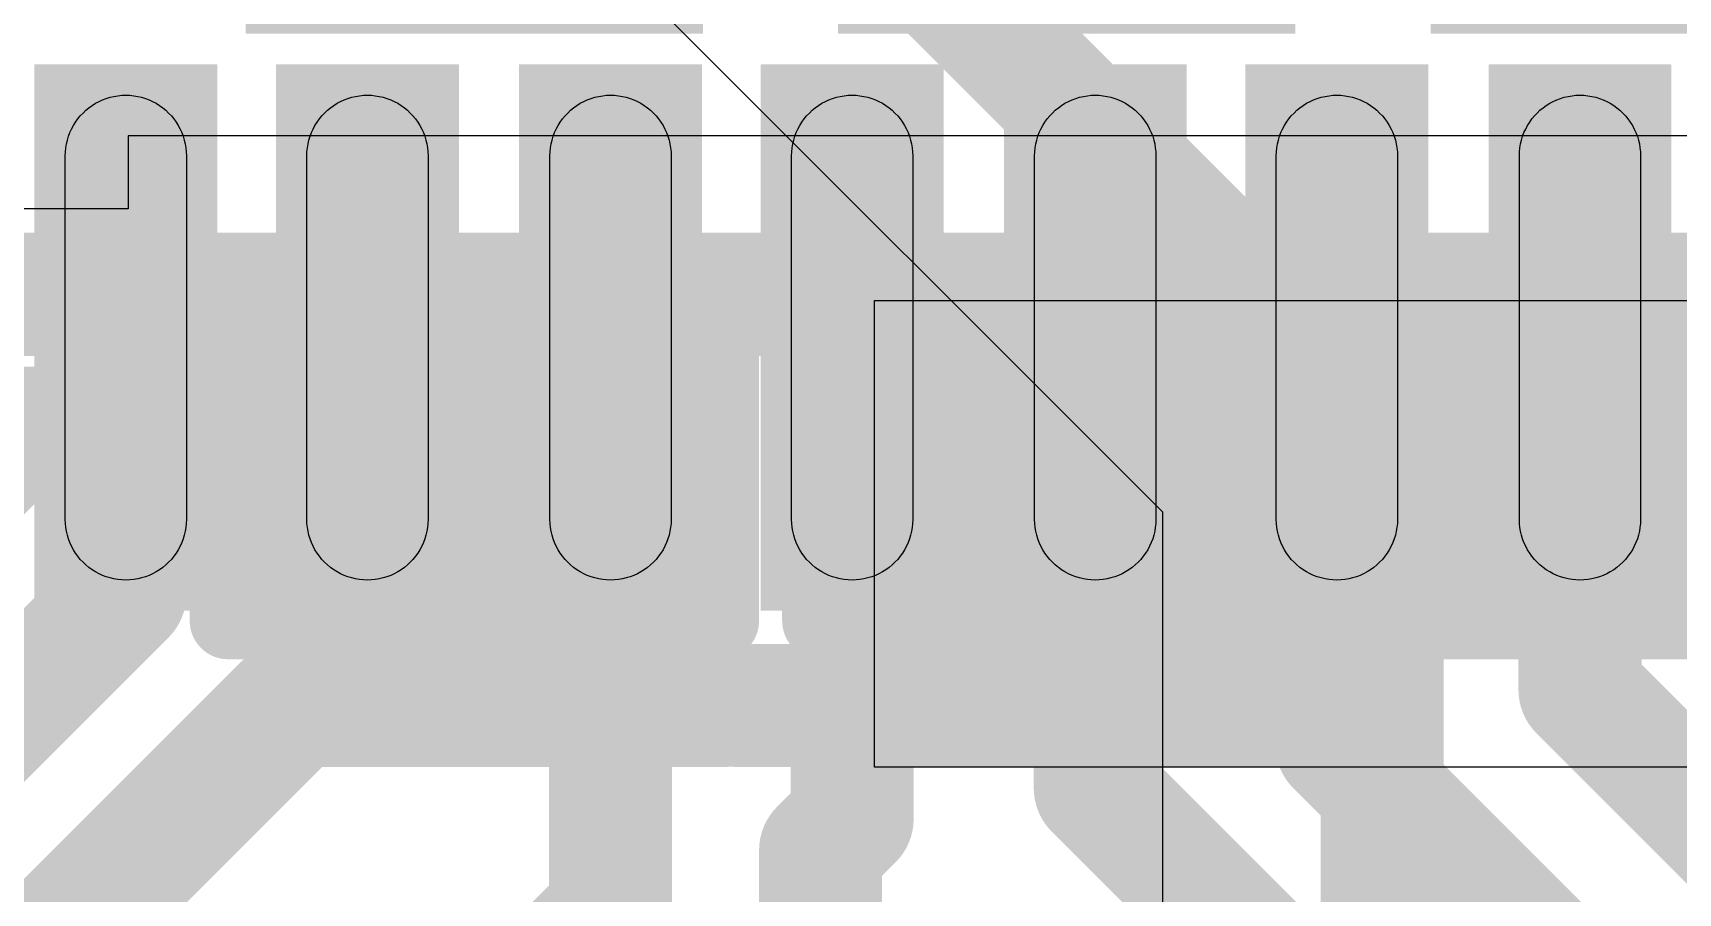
# Model space of a CAD drawing. Header units: inches. Extents: x 0 to 208, y 0 to 213.
# Drawn here: x 4.331 to 4.4379, y 3.2207 to 3.2766 of the extents above; entities that cross this region are included whole.
import ezdxf

# ---------------------------------------------------------------- set-up
doc = ezdxf.new("R2010")
doc.units = ezdxf.units.IN
doc.header["$MEASUREMENT"] = 0
for name, color, linetype in [('Bottom Layer', 5, 'Continuous'), ('Bottom Paste', 16, 'Continuous'), ('Bottom Solder', 6, 'Continuous'), ('L2_GND1', 16, 'Continuous'), ('L6_SIG2', 130, 'Continuous'), ('Top Layer', 1, 'Continuous'), ('Top Overlay', 2, 'Continuous'), ('Top Paste', 8, 'Continuous'), ('Top Solder', 216, 'Continuous')]:
    doc.layers.add(name, color=color, linetype=linetype)

# ---------------------------------------------------------------- blocks, each defined once
blk = doc.blocks.new('C___0402_392')
at = {"layer": 'Top Layer'}
for points in [[(-0.0275, -0.0125), (-0.0275, 0.0125), (-0.0095, 0.0125), (-0.0095, -0.0125)], [(0.0095, -0.0125), (0.0095, 0.0125), (0.0275, 0.0125), (0.0275, -0.0125)]]:
    blk.add_hatch(color=1, dxfattribs=at).paths.add_polyline_path(points)
at = {"layer": 'Top Paste'}
for points in [[(-0.0275, -0.0125), (-0.0275, 0.0125), (-0.0095, 0.0125), (-0.0095, -0.0125)], [(0.0095, -0.0125), (0.0095, 0.0125), (0.0275, 0.0125), (0.0275, -0.0125)]]:
    blk.add_hatch(color=8, dxfattribs=at).paths.add_polyline_path(points)
at = {"layer": 'Top Solder'}
for points in [[(-0.02986, -0.01486), (-0.02986, 0.01486), (-0.00714, 0.01486), (-0.00714, -0.01486)], [(0.00714, -0.01486), (0.00714, 0.01486), (0.02986, 0.01486), (0.02986, -0.01486)]]:
    blk.add_hatch(color=216, dxfattribs=at).paths.add_polyline_path(points)
at = {"layer": 'Top Overlay'}
for points in [[(-0.011, 0.016, 0.005, 0.005, 0), (-0.031, 0.016, 0.005, 0.005, 0)], [(-0.031, -0.016, 0.005, 0.005, 0), (-0.031, 0.016, 0.005, 0.005, 0)], [(0.031, 0.016, 0.005, 0.005, 0), (0.011, 0.016, 0.005, 0.005, 0)], [(0.031, -0.016, 0.005, 0.005, 0), (0.031, 0.016, 0.005, 0.005, 0)], [(-0.011, -0.016, 0.005, 0.005, 0), (-0.031, -0.016, 0.005, 0.005, 0)], [(0.031, -0.016, 0.005, 0.005, 0), (0.011, -0.016, 0.005, 0.005, 0)]]:
    blk.add_lwpolyline(points, format="xyseb", dxfattribs=at)
for points in [[(-0.03225, 0.016, 0.0025, 0.0025, 1), (-0.02975, 0.016, 0.0025, 0.0025, 1)], [(-0.03225, 0.016, 0.0025, 0.0025, 1), (-0.02975, 0.016, 0.0025, 0.0025, 1)], [(-0.01225, 0.016, 0.0025, 0.0025, 1), (-0.00975, 0.016, 0.0025, 0.0025, 1)], [(0.00975, 0.016, 0.0025, 0.0025, 1), (0.01225, 0.016, 0.0025, 0.0025, 1)], [(0.02975, 0.016, 0.0025, 0.0025, 1), (0.03225, 0.016, 0.0025, 0.0025, 1)], [(0.02975, 0.016, 0.0025, 0.0025, 1), (0.03225, 0.016, 0.0025, 0.0025, 1)], [(-0.03225, -0.016, 0.0025, 0.0025, 1), (-0.02975, -0.016, 0.0025, 0.0025, 1)], [(-0.03225, -0.016, 0.0025, 0.0025, 1), (-0.02975, -0.016, 0.0025, 0.0025, 1)], [(-0.01225, -0.016, 0.0025, 0.0025, 1), (-0.00975, -0.016, 0.0025, 0.0025, 1)], [(0.00975, -0.016, 0.0025, 0.0025, 1), (0.01225, -0.016, 0.0025, 0.0025, 1)], [(0.02975, -0.016, 0.0025, 0.0025, 1), (0.03225, -0.016, 0.0025, 0.0025, 1)], [(0.02975, -0.016, 0.0025, 0.0025, 1), (0.03225, -0.016, 0.0025, 0.0025, 1)]]:
    blk.add_lwpolyline(points, format="xyseb", close=True, dxfattribs=at)
blk = doc.blocks.new('C___0402_393')
at = {"layer": 'Top Layer'}
for points in [[(-0.0275, -0.0125), (-0.0275, 0.0125), (-0.0095, 0.0125), (-0.0095, -0.0125)], [(0.0095, -0.0125), (0.0095, 0.0125), (0.0275, 0.0125), (0.0275, -0.0125)]]:
    blk.add_hatch(color=1, dxfattribs=at).paths.add_polyline_path(points)
at = {"layer": 'Top Paste'}
for points in [[(-0.0275, -0.0125), (-0.0275, 0.0125), (-0.0095, 0.0125), (-0.0095, -0.0125)], [(0.0095, -0.0125), (0.0095, 0.0125), (0.0275, 0.0125), (0.0275, -0.0125)]]:
    blk.add_hatch(color=8, dxfattribs=at).paths.add_polyline_path(points)
at = {"layer": 'Top Solder'}
for points in [[(-0.02986, -0.01486), (-0.02986, 0.01486), (-0.00714, 0.01486), (-0.00714, -0.01486)], [(0.00714, -0.01486), (0.00714, 0.01486), (0.02986, 0.01486), (0.02986, -0.01486)]]:
    blk.add_hatch(color=216, dxfattribs=at).paths.add_polyline_path(points)
at = {"layer": 'Top Overlay'}
for points in [[(-0.031, -0.016, 0.005, 0.005, 0), (-0.031, 0.016, 0.005, 0.005, 0)], [(-0.011, 0.016, 0.005, 0.005, 0), (-0.031, 0.016, 0.005, 0.005, 0)], [(0.031, 0.016, 0.005, 0.005, 0), (0.011, 0.016, 0.005, 0.005, 0)], [(0.031, -0.016, 0.005, 0.005, 0), (0.031, 0.016, 0.005, 0.005, 0)], [(-0.011, -0.016, 0.005, 0.005, 0), (-0.031, -0.016, 0.005, 0.005, 0)], [(0.031, -0.016, 0.005, 0.005, 0), (0.011, -0.016, 0.005, 0.005, 0)]]:
    blk.add_lwpolyline(points, format="xyseb", dxfattribs=at)
for points in [[(-0.03225, 0.016, 0.0025, 0.0025, 1), (-0.02975, 0.016, 0.0025, 0.0025, 1)], [(-0.03225, 0.016, 0.0025, 0.0025, 1), (-0.02975, 0.016, 0.0025, 0.0025, 1)], [(-0.01225, 0.016, 0.0025, 0.0025, 1), (-0.00975, 0.016, 0.0025, 0.0025, 1)], [(0.00975, 0.016, 0.0025, 0.0025, 1), (0.01225, 0.016, 0.0025, 0.0025, 1)], [(0.02975, 0.016, 0.0025, 0.0025, 1), (0.03225, 0.016, 0.0025, 0.0025, 1)], [(0.02975, 0.016, 0.0025, 0.0025, 1), (0.03225, 0.016, 0.0025, 0.0025, 1)], [(-0.03225, -0.016, 0.0025, 0.0025, 1), (-0.02975, -0.016, 0.0025, 0.0025, 1)], [(-0.03225, -0.016, 0.0025, 0.0025, 1), (-0.02975, -0.016, 0.0025, 0.0025, 1)], [(-0.01225, -0.016, 0.0025, 0.0025, 1), (-0.00975, -0.016, 0.0025, 0.0025, 1)], [(0.00975, -0.016, 0.0025, 0.0025, 1), (0.01225, -0.016, 0.0025, 0.0025, 1)], [(0.02975, -0.016, 0.0025, 0.0025, 1), (0.03225, -0.016, 0.0025, 0.0025, 1)], [(0.02975, -0.016, 0.0025, 0.0025, 1), (0.03225, -0.016, 0.0025, 0.0025, 1)]]:
    blk.add_lwpolyline(points, format="xyseb", close=True, dxfattribs=at)
blk = doc.blocks.new('WQFN_40_EP_5X5__B_405')
at = {"layer": 'Bottom Layer'}
for points in [[(0.08265, 0.03546), (0.08265, 0.04334), (0.11415, 0.04334), (0.11415, 0.03546)], [(0.08265, 0.01966), (0.08265, 0.02754), (0.11415, 0.02754), (0.11415, 0.01966)], [(0.08265, 0.00396), (0.08265, 0.01184), (0.11415, 0.01184), (0.11415, 0.00396)], [(0.08265, -0.01184), (0.08265, -0.00396), (0.11415, -0.00396), (0.11415, -0.01184)], [(0.08265, -0.02754), (0.08265, -0.01966), (0.11415, -0.01966), (0.11415, -0.02754)], [(0.08265, -0.04334), (0.08265, -0.03546), (0.11415, -0.03546), (0.11415, -0.04334)], [(0.08265, -0.05904), (0.08265, -0.05116), (0.11415, -0.05116), (0.11415, -0.05904)]]:
    blk.add_hatch(color=5, dxfattribs=at).paths.add_polyline_path(points)
at = {"layer": 'Bottom Solder'}
for points in [[(0.08065, 0.03346), (0.08065, 0.04534), (0.11615, 0.04534), (0.11615, 0.03346)], [(0.08065, 0.01766), (0.08065, 0.02954), (0.11615, 0.02954), (0.11615, 0.01766)], [(0.08065, 0.00196), (0.08065, 0.01384), (0.11615, 0.01384), (0.11615, 0.00196)], [(0.08065, -0.01384), (0.08065, -0.00196), (0.11615, -0.00196), (0.11615, -0.01384)], [(0.08065, -0.02954), (0.08065, -0.01766), (0.11615, -0.01766), (0.11615, -0.02954)], [(0.08065, -0.04534), (0.08065, -0.03346), (0.11615, -0.03346), (0.11615, -0.04534)], [(0.08065, -0.06104), (0.08065, -0.04916), (0.11615, -0.04916), (0.11615, -0.06104)]]:
    blk.add_hatch(color=6, dxfattribs=at).paths.add_polyline_path(points)
at = {"layer": 'Bottom Paste'}
for p, q in [((0.0844, 0.04267), (0.08462, 0.04281)), ((0.08462, 0.04281), (0.08485, 0.04293)), ((0.08485, 0.04293), (0.08508, 0.04304)), ((0.08508, 0.04304), (0.08532, 0.04313)), ((0.08532, 0.04313), (0.08557, 0.0432)), ((0.08557, 0.0432), (0.08582, 0.04326)), ((0.08582, 0.04326), (0.08607, 0.0433)), ((0.08607, 0.0433), (0.08633, 0.04333)), ((0.08633, 0.04333), (0.08659, 0.04334)), ((0.08659, 0.04334), (0.11021, 0.04334)), ((0.11021, 0.04334), (0.11047, 0.04333)), ((0.11047, 0.04333), (0.11073, 0.0433)), ((0.11073, 0.0433), (0.11098, 0.04326)), ((0.11098, 0.04326), (0.11123, 0.0432)), ((0.11123, 0.0432), (0.11148, 0.04313)), ((0.11148, 0.04313), (0.11172, 0.04304)), ((0.11172, 0.04304), (0.11195, 0.04293)), ((0.11195, 0.04293), (0.11218, 0.04281)), ((0.11218, 0.04281), (0.1124, 0.04267)), ((0.08332, 0.04159), (0.08347, 0.0418)), ((0.08347, 0.0418), (0.08363, 0.042)), ((0.08363, 0.042), (0.08381, 0.04218)), ((0.08381, 0.04218), (0.08399, 0.04236)), ((0.08399, 0.04236), (0.08419, 0.04252)), ((0.08419, 0.04252), (0.0844, 0.04267)), ((0.1124, 0.04267), (0.11261, 0.04252)), ((0.11261, 0.04252), (0.11281, 0.04236)), ((0.11281, 0.04236), (0.11299, 0.04218)), ((0.11299, 0.04218), (0.11317, 0.042)), ((0.11317, 0.042), (0.11333, 0.0418)), ((0.11333, 0.0418), (0.11348, 0.04159)), ((0.08279, 0.04042), (0.08286, 0.04067)), ((0.08286, 0.04067), (0.08295, 0.04091)), ((0.08295, 0.04091), (0.08306, 0.04114)), ((0.08306, 0.04114), (0.08318, 0.04137)), ((0.08318, 0.04137), (0.08332, 0.04159)), ((0.11348, 0.04159), (0.11362, 0.04137)), ((0.11362, 0.04137), (0.11374, 0.04114)), ((0.11374, 0.04114), (0.11385, 0.04091)), ((0.11385, 0.04091), (0.11394, 0.04067)), ((0.11394, 0.04067), (0.11401, 0.04042)), ((0.08265, 0.0394), (0.08266, 0.03966)), ((0.08266, 0.03966), (0.08269, 0.03991)), ((0.08269, 0.03991), (0.08273, 0.04017)), ((0.08273, 0.04017), (0.08279, 0.04042)), ((0.11401, 0.04042), (0.11407, 0.04017)), ((0.11407, 0.04017), (0.11411, 0.03991)), ((0.11411, 0.03991), (0.11411, 0.03991)), ((0.11411, 0.03991), (0.11414, 0.03966)), ((0.11414, 0.03966), (0.11415, 0.0394)), ((0.08266, 0.03914), (0.08265, 0.0394)), ((0.08269, 0.03889), (0.08266, 0.03914)), ((0.08273, 0.03863), (0.08269, 0.03889)), ((0.08279, 0.03838), (0.08273, 0.03863)), ((0.11407, 0.03863), (0.11401, 0.03838)), ((0.11411, 0.03889), (0.11407, 0.03863)), ((0.11414, 0.03914), (0.11411, 0.03889)), ((0.11415, 0.0394), (0.11414, 0.03914)), ((0.08286, 0.03813), (0.08279, 0.03838)), ((0.08295, 0.03789), (0.08286, 0.03813)), ((0.08306, 0.03766), (0.08295, 0.03789)), ((0.08318, 0.03743), (0.08306, 0.03766)), ((0.08332, 0.03721), (0.08318, 0.03743)), ((0.11362, 0.03743), (0.11348, 0.03721)), ((0.11374, 0.03766), (0.11362, 0.03743)), ((0.11385, 0.03789), (0.11374, 0.03766)), ((0.11394, 0.03813), (0.11385, 0.03789)), ((0.11401, 0.03838), (0.11394, 0.03813)), ((0.08347, 0.037), (0.08332, 0.03721)), ((0.08363, 0.0368), (0.08347, 0.037)), ((0.08381, 0.03662), (0.08363, 0.0368)), ((0.08399, 0.03644), (0.08381, 0.03662)), ((0.08419, 0.03628), (0.08399, 0.03644)), ((0.11281, 0.03644), (0.11261, 0.03628)), ((0.11299, 0.03662), (0.11281, 0.03644)), ((0.11317, 0.0368), (0.11299, 0.03662)), ((0.11333, 0.037), (0.11317, 0.0368)), ((0.11348, 0.03721), (0.11333, 0.037)), ((0.0844, 0.03613), (0.08419, 0.03628)), ((0.08462, 0.03599), (0.0844, 0.03613)), ((0.08485, 0.03587), (0.08462, 0.03599)), ((0.08508, 0.03576), (0.08485, 0.03587)), ((0.08532, 0.03567), (0.08508, 0.03576)), ((0.08557, 0.0356), (0.08532, 0.03567)), ((0.08582, 0.03554), (0.08557, 0.0356)), ((0.08607, 0.0355), (0.08582, 0.03554)), ((0.08633, 0.03547), (0.08607, 0.0355)), ((0.08659, 0.03546), (0.08633, 0.03547)), ((0.11021, 0.03546), (0.08659, 0.03546)), ((0.11047, 0.03547), (0.11021, 0.03546)), ((0.11073, 0.0355), (0.11047, 0.03547)), ((0.11098, 0.03554), (0.11073, 0.0355)), ((0.11123, 0.0356), (0.11098, 0.03554)), ((0.11148, 0.03567), (0.11123, 0.0356)), ((0.11172, 0.03576), (0.11148, 0.03567)), ((0.11195, 0.03587), (0.11172, 0.03576)), ((0.11218, 0.03599), (0.11195, 0.03587)), ((0.1124, 0.03613), (0.11218, 0.03599)), ((0.11261, 0.03628), (0.1124, 0.03613)), ((0.08419, 0.02672), (0.0844, 0.02687)), ((0.0844, 0.02687), (0.08462, 0.02701)), ((0.08462, 0.02701), (0.08485, 0.02713)), ((0.08485, 0.02713), (0.08508, 0.02724)), ((0.08508, 0.02724), (0.08532, 0.02733)), ((0.08532, 0.02733), (0.08557, 0.0274)), ((0.08557, 0.0274), (0.08582, 0.02746)), ((0.08582, 0.02746), (0.08607, 0.0275)), ((0.08607, 0.0275), (0.08633, 0.02753)), ((0.08633, 0.02753), (0.08659, 0.02754)), ((0.08659, 0.02754), (0.11021, 0.02754)), ((0.11021, 0.02754), (0.11047, 0.02753)), ((0.11047, 0.02753), (0.11073, 0.0275)), ((0.11073, 0.0275), (0.11098, 0.02746)), ((0.11098, 0.02746), (0.11123, 0.0274)), ((0.11123, 0.0274), (0.11148, 0.02733)), ((0.11148, 0.02733), (0.11172, 0.02724)), ((0.11172, 0.02724), (0.11195, 0.02713)), ((0.11195, 0.02713), (0.11218, 0.02701)), ((0.11218, 0.02701), (0.1124, 0.02687)), ((0.1124, 0.02687), (0.11261, 0.02672)), ((0.08318, 0.02557), (0.08332, 0.02579)), ((0.08332, 0.02579), (0.08347, 0.026)), ((0.08347, 0.026), (0.08363, 0.0262)), ((0.08363, 0.0262), (0.08381, 0.02638)), ((0.08381, 0.02638), (0.08399, 0.02656)), ((0.08399, 0.02656), (0.08419, 0.02672)), ((0.11261, 0.02672), (0.11281, 0.02656)), ((0.11281, 0.02656), (0.11299, 0.02638)), ((0.11299, 0.02638), (0.11317, 0.0262)), ((0.11317, 0.0262), (0.11333, 0.026)), ((0.11333, 0.026), (0.11348, 0.02579)), ((0.11348, 0.02579), (0.11362, 0.02557)), ((0.08273, 0.02437), (0.08279, 0.02462)), ((0.08279, 0.02462), (0.08286, 0.02487)), ((0.08286, 0.02487), (0.08295, 0.02511)), ((0.08295, 0.02511), (0.08306, 0.02534)), ((0.08306, 0.02534), (0.08318, 0.02557)), ((0.11362, 0.02557), (0.11374, 0.02534)), ((0.11374, 0.02534), (0.11385, 0.02511)), ((0.11385, 0.02511), (0.11394, 0.02487)), ((0.11394, 0.02487), (0.11401, 0.02462)), ((0.11401, 0.02462), (0.11407, 0.02437)), ((0.08265, 0.0236), (0.08266, 0.02386)), ((0.08266, 0.02334), (0.08265, 0.0236)), ((0.08266, 0.02386), (0.08269, 0.02411)), ((0.08269, 0.02411), (0.08273, 0.02437)), ((0.11407, 0.02437), (0.11411, 0.02411)), ((0.11411, 0.02411), (0.11411, 0.02411)), ((0.11411, 0.02411), (0.11414, 0.02386)), ((0.11414, 0.02386), (0.11415, 0.0236)), ((0.11415, 0.0236), (0.11414, 0.02334)), ((0.08269, 0.02309), (0.08266, 0.02334)), ((0.08273, 0.02283), (0.08269, 0.02309)), ((0.08279, 0.02258), (0.08273, 0.02283)), ((0.08286, 0.02233), (0.08279, 0.02258)), ((0.11401, 0.02258), (0.11394, 0.02233)), ((0.11407, 0.02283), (0.11401, 0.02258)), ((0.11411, 0.02309), (0.11407, 0.02283)), ((0.11414, 0.02334), (0.11411, 0.02309)), ((0.08295, 0.02209), (0.08286, 0.02233)), ((0.08306, 0.02186), (0.08295, 0.02209)), ((0.08318, 0.02163), (0.08306, 0.02186)), ((0.08332, 0.02141), (0.08318, 0.02163)), ((0.08347, 0.0212), (0.08332, 0.02141)), ((0.11348, 0.02141), (0.11333, 0.0212)), ((0.11362, 0.02163), (0.11348, 0.02141)), ((0.11374, 0.02186), (0.11362, 0.02163)), ((0.11385, 0.02209), (0.11374, 0.02186)), ((0.11394, 0.02233), (0.11385, 0.02209)), ((0.08363, 0.021), (0.08347, 0.0212)), ((0.08381, 0.02082), (0.08363, 0.021)), ((0.08399, 0.02064), (0.08381, 0.02082)), ((0.08419, 0.02048), (0.08399, 0.02064)), ((0.0844, 0.02033), (0.08419, 0.02048)), ((0.08462, 0.02019), (0.0844, 0.02033)), ((0.1124, 0.02033), (0.11218, 0.02019)), ((0.11261, 0.02048), (0.1124, 0.02033)), ((0.11281, 0.02064), (0.11261, 0.02048)), ((0.11299, 0.02082), (0.11281, 0.02064)), ((0.11317, 0.021), (0.11299, 0.02082)), ((0.11333, 0.0212), (0.11317, 0.021)), ((0.08485, 0.02007), (0.08462, 0.02019)), ((0.08508, 0.01996), (0.08485, 0.02007)), ((0.08532, 0.01987), (0.08508, 0.01996)), ((0.08557, 0.0198), (0.08532, 0.01987)), ((0.08582, 0.01974), (0.08557, 0.0198)), ((0.08607, 0.0197), (0.08582, 0.01974)), ((0.08633, 0.01967), (0.08607, 0.0197)), ((0.08659, 0.01966), (0.08633, 0.01967)), ((0.11021, 0.01966), (0.08659, 0.01966)), ((0.11047, 0.01967), (0.11021, 0.01966)), ((0.11073, 0.0197), (0.11047, 0.01967)), ((0.11098, 0.01974), (0.11073, 0.0197)), ((0.11123, 0.0198), (0.11098, 0.01974)), ((0.11148, 0.01987), (0.11123, 0.0198)), ((0.11172, 0.01996), (0.11148, 0.01987)), ((0.11195, 0.02007), (0.11172, 0.01996)), ((0.11218, 0.02019), (0.11195, 0.02007)), ((0.08557, 0.0117), (0.08582, 0.01176)), ((0.08582, 0.01176), (0.08607, 0.0118)), ((0.08607, 0.0118), (0.08633, 0.01183)), ((0.08633, 0.01183), (0.08659, 0.01184)), ((0.08659, 0.01184), (0.11021, 0.01184)), ((0.11021, 0.01184), (0.11047, 0.01183)), ((0.11047, 0.01183), (0.11073, 0.0118)), ((0.11073, 0.0118), (0.11098, 0.01176)), ((0.11098, 0.01176), (0.11123, 0.0117)), ((0.08381, 0.01068), (0.08399, 0.01086)), ((0.08399, 0.01086), (0.08419, 0.01102)), ((0.08419, 0.01102), (0.0844, 0.01117)), ((0.0844, 0.01117), (0.08462, 0.01131)), ((0.08462, 0.01131), (0.08485, 0.01143)), ((0.08485, 0.01143), (0.08508, 0.01154)), ((0.08508, 0.01154), (0.08532, 0.01163)), ((0.08532, 0.01163), (0.08557, 0.0117)), ((0.11123, 0.0117), (0.11148, 0.01163)), ((0.11148, 0.01163), (0.11172, 0.01154)), ((0.11172, 0.01154), (0.11195, 0.01143)), ((0.11195, 0.01143), (0.11218, 0.01131)), ((0.11218, 0.01131), (0.1124, 0.01117)), ((0.1124, 0.01117), (0.11261, 0.01102)), ((0.11261, 0.01102), (0.11281, 0.01086)), ((0.11281, 0.01086), (0.11299, 0.01068)), ((0.08295, 0.00941), (0.08306, 0.00964)), ((0.08306, 0.00964), (0.08318, 0.00987)), ((0.08318, 0.00987), (0.08332, 0.01009)), ((0.08332, 0.01009), (0.08347, 0.0103)), ((0.08347, 0.0103), (0.08363, 0.0105)), ((0.08363, 0.0105), (0.08381, 0.01068)), ((0.11299, 0.01068), (0.11317, 0.0105)), ((0.11317, 0.0105), (0.11333, 0.0103)), ((0.11333, 0.0103), (0.11348, 0.01009)), ((0.11348, 0.01009), (0.11362, 0.00987)), ((0.11362, 0.00987), (0.11374, 0.00964)), ((0.11374, 0.00964), (0.11385, 0.00941)), ((0.08269, 0.00841), (0.08273, 0.00867)), ((0.08273, 0.00867), (0.08279, 0.00892)), ((0.08279, 0.00892), (0.08286, 0.00917)), ((0.08286, 0.00917), (0.08295, 0.00941)), ((0.11385, 0.00941), (0.11394, 0.00917)), ((0.11394, 0.00917), (0.11401, 0.00892)), ((0.11401, 0.00892), (0.11407, 0.00867)), ((0.11407, 0.00867), (0.11411, 0.00841)), ((0.08265, 0.0079), (0.08266, 0.00816)), ((0.08266, 0.00764), (0.08265, 0.0079)), ((0.08266, 0.00816), (0.08269, 0.00841)), ((0.08269, 0.00739), (0.08266, 0.00764)), ((0.11411, 0.00841), (0.11411, 0.00841)), ((0.11411, 0.00841), (0.11414, 0.00816)), ((0.11414, 0.00764), (0.11411, 0.00739)), ((0.11414, 0.00816), (0.11415, 0.0079)), ((0.11415, 0.0079), (0.11414, 0.00764)), ((0.08273, 0.00713), (0.08269, 0.00739)), ((0.08279, 0.00688), (0.08273, 0.00713)), ((0.08286, 0.00663), (0.08279, 0.00688)), ((0.08295, 0.00639), (0.08286, 0.00663)), ((0.11394, 0.00663), (0.11385, 0.00639)), ((0.11401, 0.00688), (0.11394, 0.00663)), ((0.11407, 0.00713), (0.11401, 0.00688)), ((0.11411, 0.00739), (0.11407, 0.00713)), ((0.08306, 0.00616), (0.08295, 0.00639)), ((0.08318, 0.00593), (0.08306, 0.00616)), ((0.08332, 0.00571), (0.08318, 0.00593)), ((0.08347, 0.0055), (0.08332, 0.00571)), ((0.08363, 0.0053), (0.08347, 0.0055)), ((0.11333, 0.0055), (0.11317, 0.0053)), ((0.11348, 0.00571), (0.11333, 0.0055)), ((0.11362, 0.00593), (0.11348, 0.00571)), ((0.11374, 0.00616), (0.11362, 0.00593)), ((0.11385, 0.00639), (0.11374, 0.00616)), ((0.08381, 0.00512), (0.08363, 0.0053)), ((0.08399, 0.00494), (0.08381, 0.00512)), ((0.08419, 0.00478), (0.08399, 0.00494)), ((0.0844, 0.00463), (0.08419, 0.00478)), ((0.08462, 0.00449), (0.0844, 0.00463)), ((0.08485, 0.00437), (0.08462, 0.00449)), ((0.08508, 0.00426), (0.08485, 0.00437)), ((0.11195, 0.00437), (0.11172, 0.00426)), ((0.11218, 0.00449), (0.11195, 0.00437)), ((0.1124, 0.00463), (0.11218, 0.00449)), ((0.11261, 0.00478), (0.1124, 0.00463)), ((0.11281, 0.00494), (0.11261, 0.00478)), ((0.11299, 0.00512), (0.11281, 0.00494)), ((0.11317, 0.0053), (0.11299, 0.00512)), ((0.08532, 0.00417), (0.08508, 0.00426)), ((0.08557, 0.0041), (0.08532, 0.00417)), ((0.08582, 0.00404), (0.08557, 0.0041)), ((0.08607, 0.004), (0.08582, 0.00404)), ((0.08633, 0.00397), (0.08607, 0.004)), ((0.08659, 0.00396), (0.08633, 0.00397)), ((0.11021, 0.00396), (0.08659, 0.00396)), ((0.11047, 0.00397), (0.11021, 0.00396)), ((0.11073, 0.004), (0.11047, 0.00397)), ((0.11098, 0.00404), (0.11073, 0.004)), ((0.11123, 0.0041), (0.11098, 0.00404)), ((0.11148, 0.00417), (0.11123, 0.0041)), ((0.11172, 0.00426), (0.11148, 0.00417)), ((0.08485, -0.00437), (0.08508, -0.00426)), ((0.08508, -0.00426), (0.08532, -0.00417)), ((0.08532, -0.00417), (0.08557, -0.0041)), ((0.08557, -0.0041), (0.08582, -0.00404)), ((0.08582, -0.00404), (0.08607, -0.004)), ((0.08607, -0.004), (0.08633, -0.00397)), ((0.08633, -0.00397), (0.08659, -0.00396)), ((0.08659, -0.00396), (0.11021, -0.00396)), ((0.11021, -0.00396), (0.11047, -0.00397)), ((0.11047, -0.00397), (0.11073, -0.004)), ((0.11073, -0.004), (0.11098, -0.00404)), ((0.11098, -0.00404), (0.11123, -0.0041)), ((0.11123, -0.0041), (0.11148, -0.00417)), ((0.11148, -0.00417), (0.11172, -0.00426)), ((0.11172, -0.00426), (0.11195, -0.00437)), ((0.08347, -0.0055), (0.08363, -0.0053)), ((0.08363, -0.0053), (0.08381, -0.00512)), ((0.08381, -0.00512), (0.08399, -0.00494)), ((0.08399, -0.00494), (0.08419, -0.00478)), ((0.08419, -0.00478), (0.0844, -0.00463)), ((0.0844, -0.00463), (0.08462, -0.00449)), ((0.08462, -0.00449), (0.08485, -0.00437)), ((0.11195, -0.00437), (0.11218, -0.00449)), ((0.11218, -0.00449), (0.1124, -0.00463)), ((0.1124, -0.00463), (0.11261, -0.00478)), ((0.11261, -0.00478), (0.11281, -0.00494)), ((0.11281, -0.00494), (0.11299, -0.00512)), ((0.11299, -0.00512), (0.11317, -0.0053)), ((0.11317, -0.0053), (0.11333, -0.0055)), ((0.08286, -0.00663), (0.08295, -0.00639)), ((0.08295, -0.00639), (0.08306, -0.00616)), ((0.08306, -0.00616), (0.08318, -0.00593)), ((0.08318, -0.00593), (0.08332, -0.00571)), ((0.08332, -0.00571), (0.08347, -0.0055)), ((0.11333, -0.0055), (0.11348, -0.00571)), ((0.11348, -0.00571), (0.11362, -0.00593)), ((0.11362, -0.00593), (0.11374, -0.00616)), ((0.11374, -0.00616), (0.11385, -0.00639)), ((0.11385, -0.00639), (0.11394, -0.00663)), ((0.08266, -0.00764), (0.08269, -0.00739)), ((0.08269, -0.00739), (0.08273, -0.00713)), ((0.08273, -0.00713), (0.08279, -0.00688)), ((0.08279, -0.00688), (0.08286, -0.00663)), ((0.11394, -0.00663), (0.11401, -0.00688)), ((0.11401, -0.00688), (0.11407, -0.00713)), ((0.11407, -0.00713), (0.11411, -0.00739)), ((0.11411, -0.00739), (0.11411, -0.00739)), ((0.11411, -0.00739), (0.11414, -0.00764)), ((0.08265, -0.0079), (0.08266, -0.00764)), ((0.08266, -0.00816), (0.08265, -0.0079)), ((0.08269, -0.00841), (0.08266, -0.00816)), ((0.08273, -0.00867), (0.08269, -0.00841)), ((0.11411, -0.00841), (0.11407, -0.00867)), ((0.11414, -0.00816), (0.11411, -0.00841)), ((0.11414, -0.00764), (0.11415, -0.0079)), ((0.11415, -0.0079), (0.11414, -0.00816)), ((0.08279, -0.00892), (0.08273, -0.00867)), ((0.08286, -0.00917), (0.08279, -0.00892)), ((0.08295, -0.00941), (0.08286, -0.00917)), ((0.08306, -0.00964), (0.08295, -0.00941)), ((0.11385, -0.00941), (0.11374, -0.00964)), ((0.11394, -0.00917), (0.11385, -0.00941)), ((0.11401, -0.00892), (0.11394, -0.00917)), ((0.11407, -0.00867), (0.11401, -0.00892)), ((0.08318, -0.00987), (0.08306, -0.00964)), ((0.08332, -0.01009), (0.08318, -0.00987)), ((0.08347, -0.0103), (0.08332, -0.01009)), ((0.08363, -0.0105), (0.08347, -0.0103)), ((0.08381, -0.01068), (0.08363, -0.0105)), ((0.08399, -0.01086), (0.08381, -0.01068)), ((0.11299, -0.01068), (0.11281, -0.01086)), ((0.11317, -0.0105), (0.11299, -0.01068)), ((0.11333, -0.0103), (0.11317, -0.0105)), ((0.11348, -0.01009), (0.11333, -0.0103)), ((0.11362, -0.00987), (0.11348, -0.01009)), ((0.11374, -0.00964), (0.11362, -0.00987)), ((0.08419, -0.01102), (0.08399, -0.01086)), ((0.0844, -0.01117), (0.08419, -0.01102)), ((0.08462, -0.01131), (0.0844, -0.01117)), ((0.08485, -0.01143), (0.08462, -0.01131)), ((0.08508, -0.01154), (0.08485, -0.01143)), ((0.08532, -0.01163), (0.08508, -0.01154)), ((0.08557, -0.0117), (0.08532, -0.01163)), ((0.08582, -0.01176), (0.08557, -0.0117)), ((0.11123, -0.0117), (0.11098, -0.01176)), ((0.11148, -0.01163), (0.11123, -0.0117)), ((0.11172, -0.01154), (0.11148, -0.01163)), ((0.11195, -0.01143), (0.11172, -0.01154)), ((0.11218, -0.01131), (0.11195, -0.01143)), ((0.1124, -0.01117), (0.11218, -0.01131)), ((0.11261, -0.01102), (0.1124, -0.01117)), ((0.11281, -0.01086), (0.11261, -0.01102)), ((0.08607, -0.0118), (0.08582, -0.01176)), ((0.08633, -0.01183), (0.08607, -0.0118)), ((0.08659, -0.01184), (0.08633, -0.01183)), ((0.11021, -0.01184), (0.08659, -0.01184)), ((0.11047, -0.01183), (0.11021, -0.01184)), ((0.11073, -0.0118), (0.11047, -0.01183)), ((0.11098, -0.01176), (0.11073, -0.0118)), ((0.0844, -0.02033), (0.08462, -0.02019)), ((0.08462, -0.02019), (0.08485, -0.02007)), ((0.08485, -0.02007), (0.08508, -0.01996)), ((0.08508, -0.01996), (0.08532, -0.01987)), ((0.08532, -0.01987), (0.08557, -0.0198)), ((0.08557, -0.0198), (0.08582, -0.01974)), ((0.08582, -0.01974), (0.08607, -0.0197)), ((0.08607, -0.0197), (0.08633, -0.01967)), ((0.08633, -0.01967), (0.08659, -0.01966)), ((0.08659, -0.01966), (0.11021, -0.01966)), ((0.11021, -0.01966), (0.11047, -0.01967)), ((0.11047, -0.01967), (0.11073, -0.0197)), ((0.11073, -0.0197), (0.11098, -0.01974)), ((0.11098, -0.01974), (0.11123, -0.0198)), ((0.11123, -0.0198), (0.11148, -0.01987)), ((0.11148, -0.01987), (0.11172, -0.01996)), ((0.11172, -0.01996), (0.11195, -0.02007)), ((0.11195, -0.02007), (0.11218, -0.02019)), ((0.11218, -0.02019), (0.1124, -0.02033)), ((0.08332, -0.02141), (0.08347, -0.0212)), ((0.08347, -0.0212), (0.08363, -0.021)), ((0.08363, -0.021), (0.08381, -0.02082)), ((0.08381, -0.02082), (0.08399, -0.02064)), ((0.08399, -0.02064), (0.08419, -0.02048)), ((0.08419, -0.02048), (0.0844, -0.02033)), ((0.1124, -0.02033), (0.11261, -0.02048)), ((0.11261, -0.02048), (0.11281, -0.02064)), ((0.11281, -0.02064), (0.11299, -0.02082)), ((0.11299, -0.02082), (0.11317, -0.021)), ((0.11317, -0.021), (0.11333, -0.0212)), ((0.11333, -0.0212), (0.11348, -0.02141)), ((0.08279, -0.02258), (0.08286, -0.02233)), ((0.08286, -0.02233), (0.08295, -0.02209)), ((0.08295, -0.02209), (0.08306, -0.02186)), ((0.08306, -0.02186), (0.08318, -0.02163)), ((0.08318, -0.02163), (0.08332, -0.02141)), ((0.11348, -0.02141), (0.11362, -0.02163)), ((0.11362, -0.02163), (0.11374, -0.02186)), ((0.11374, -0.02186), (0.11385, -0.02209)), ((0.11385, -0.02209), (0.11394, -0.02233)), ((0.11394, -0.02233), (0.11401, -0.02258)), ((0.08265, -0.0236), (0.08266, -0.02334)), ((0.08266, -0.02334), (0.08269, -0.02309)), ((0.08269, -0.02309), (0.08273, -0.02283)), ((0.08273, -0.02283), (0.08279, -0.02258)), ((0.11401, -0.02258), (0.11407, -0.02283)), ((0.11407, -0.02283), (0.11411, -0.02309)), ((0.11411, -0.02309), (0.11411, -0.02309)), ((0.11411, -0.02309), (0.11414, -0.02334)), ((0.11414, -0.02334), (0.11415, -0.0236)), ((0.08266, -0.02386), (0.08265, -0.0236)), ((0.08269, -0.02411), (0.08266, -0.02386)), ((0.08273, -0.02437), (0.08269, -0.02411)), ((0.08279, -0.02462), (0.08273, -0.02437)), ((0.11407, -0.02437), (0.11401, -0.02462)), ((0.11411, -0.02411), (0.11407, -0.02437)), ((0.11414, -0.02386), (0.11411, -0.02411)), ((0.11415, -0.0236), (0.11414, -0.02386)), ((0.08286, -0.02487), (0.08279, -0.02462)), ((0.08295, -0.02511), (0.08286, -0.02487)), ((0.08306, -0.02534), (0.08295, -0.02511)), ((0.08318, -0.02557), (0.08306, -0.02534)), ((0.08332, -0.02579), (0.08318, -0.02557)), ((0.11362, -0.02557), (0.11348, -0.02579)), ((0.11374, -0.02534), (0.11362, -0.02557)), ((0.11385, -0.02511), (0.11374, -0.02534)), ((0.11394, -0.02487), (0.11385, -0.02511)), ((0.11401, -0.02462), (0.11394, -0.02487)), ((0.08347, -0.026), (0.08332, -0.02579)), ((0.08363, -0.0262), (0.08347, -0.026)), ((0.08381, -0.02638), (0.08363, -0.0262)), ((0.08399, -0.02656), (0.08381, -0.02638)), ((0.08419, -0.02672), (0.08399, -0.02656)), ((0.0844, -0.02687), (0.08419, -0.02672)), ((0.11261, -0.02672), (0.1124, -0.02687)), ((0.11281, -0.02656), (0.11261, -0.02672)), ((0.11299, -0.02638), (0.11281, -0.02656)), ((0.11317, -0.0262), (0.11299, -0.02638)), ((0.11333, -0.026), (0.11317, -0.0262)), ((0.11348, -0.02579), (0.11333, -0.026)), ((0.08462, -0.02701), (0.0844, -0.02687)), ((0.08485, -0.02713), (0.08462, -0.02701)), ((0.08508, -0.02724), (0.08485, -0.02713)), ((0.08532, -0.02733), (0.08508, -0.02724)), ((0.08557, -0.0274), (0.08532, -0.02733)), ((0.08582, -0.02746), (0.08557, -0.0274)), ((0.08607, -0.0275), (0.08582, -0.02746)), ((0.08633, -0.02753), (0.08607, -0.0275)), ((0.08659, -0.02754), (0.08633, -0.02753)), ((0.11021, -0.02754), (0.08659, -0.02754)), ((0.11047, -0.02753), (0.11021, -0.02754)), ((0.11073, -0.0275), (0.11047, -0.02753)), ((0.11098, -0.02746), (0.11073, -0.0275)), ((0.11123, -0.0274), (0.11098, -0.02746)), ((0.11148, -0.02733), (0.11123, -0.0274)), ((0.11172, -0.02724), (0.11148, -0.02733)), ((0.11195, -0.02713), (0.11172, -0.02724)), ((0.11218, -0.02701), (0.11195, -0.02713)), ((0.1124, -0.02687), (0.11218, -0.02701)), ((0.08399, -0.03644), (0.08419, -0.03628)), ((0.08419, -0.03628), (0.0844, -0.03613)), ((0.0844, -0.03613), (0.08462, -0.03599)), ((0.08462, -0.03599), (0.08485, -0.03587)), ((0.08485, -0.03587), (0.08508, -0.03576)), ((0.08508, -0.03576), (0.08532, -0.03567)), ((0.08532, -0.03567), (0.08557, -0.0356)), ((0.08557, -0.0356), (0.08582, -0.03554)), ((0.08582, -0.03554), (0.08607, -0.0355)), ((0.08607, -0.0355), (0.08633, -0.03547)), ((0.08633, -0.03547), (0.08659, -0.03546)), ((0.08659, -0.03546), (0.11021, -0.03546)), ((0.11021, -0.03546), (0.11047, -0.03547)), ((0.11047, -0.03547), (0.11073, -0.0355)), ((0.11073, -0.0355), (0.11098, -0.03554)), ((0.11098, -0.03554), (0.11123, -0.0356)), ((0.11123, -0.0356), (0.11148, -0.03567)), ((0.11148, -0.03567), (0.11172, -0.03576)), ((0.11172, -0.03576), (0.11195, -0.03587)), ((0.11195, -0.03587), (0.11218, -0.03599)), ((0.11218, -0.03599), (0.1124, -0.03613)), ((0.1124, -0.03613), (0.11261, -0.03628)), ((0.11261, -0.03628), (0.11281, -0.03644)), ((0.08318, -0.03743), (0.08332, -0.03721)), ((0.08332, -0.03721), (0.08347, -0.037)), ((0.08347, -0.037), (0.08363, -0.0368)), ((0.08363, -0.0368), (0.08381, -0.03662)), ((0.08381, -0.03662), (0.08399, -0.03644)), ((0.11281, -0.03644), (0.11299, -0.03662)), ((0.11299, -0.03662), (0.11317, -0.0368)), ((0.11317, -0.0368), (0.11333, -0.037)), ((0.11333, -0.037), (0.11348, -0.03721)), ((0.11348, -0.03721), (0.11362, -0.03743)), ((0.08273, -0.03863), (0.08279, -0.03838)), ((0.08279, -0.03838), (0.08286, -0.03813)), ((0.08286, -0.03813), (0.08295, -0.03789)), ((0.08295, -0.03789), (0.08306, -0.03766)), ((0.08306, -0.03766), (0.08318, -0.03743)), ((0.11362, -0.03743), (0.11374, -0.03766)), ((0.11374, -0.03766), (0.11385, -0.03789)), ((0.11385, -0.03789), (0.11394, -0.03813)), ((0.11394, -0.03813), (0.11401, -0.03838)), ((0.11401, -0.03838), (0.11407, -0.03863)), ((0.08265, -0.0394), (0.08266, -0.03914)), ((0.08266, -0.03966), (0.08265, -0.0394)), ((0.08266, -0.03914), (0.08269, -0.03889)), ((0.08269, -0.03889), (0.08273, -0.03863)), ((0.11407, -0.03863), (0.11411, -0.03889)), ((0.11411, -0.03889), (0.11411, -0.03889)), ((0.11411, -0.03889), (0.11414, -0.03914)), ((0.11414, -0.03914), (0.11415, -0.0394)), ((0.11415, -0.0394), (0.11414, -0.03966)), ((0.08269, -0.03991), (0.08266, -0.03966)), ((0.08273, -0.04017), (0.08269, -0.03991)), ((0.08279, -0.04042), (0.08273, -0.04017)), ((0.08286, -0.04067), (0.08279, -0.04042)), ((0.11401, -0.04042), (0.11394, -0.04067)), ((0.11407, -0.04017), (0.11401, -0.04042)), ((0.11411, -0.03991), (0.11407, -0.04017)), ((0.11414, -0.03966), (0.11411, -0.03991)), ((0.08295, -0.04091), (0.08286, -0.04067)), ((0.08306, -0.04114), (0.08295, -0.04091)), ((0.08318, -0.04137), (0.08306, -0.04114)), ((0.08332, -0.04159), (0.08318, -0.04137)), ((0.08347, -0.0418), (0.08332, -0.04159)), ((0.11348, -0.04159), (0.11333, -0.0418)), ((0.11362, -0.04137), (0.11348, -0.04159)), ((0.11374, -0.04114), (0.11362, -0.04137)), ((0.11385, -0.04091), (0.11374, -0.04114)), ((0.11394, -0.04067), (0.11385, -0.04091)), ((0.08363, -0.042), (0.08347, -0.0418)), ((0.08381, -0.04218), (0.08363, -0.042)), ((0.08399, -0.04236), (0.08381, -0.04218)), ((0.08419, -0.04252), (0.08399, -0.04236)), ((0.0844, -0.04267), (0.08419, -0.04252)), ((0.08462, -0.04281), (0.0844, -0.04267)), ((0.1124, -0.04267), (0.11218, -0.04281)), ((0.11261, -0.04252), (0.1124, -0.04267)), ((0.11281, -0.04236), (0.11261, -0.04252)), ((0.11299, -0.04218), (0.11281, -0.04236)), ((0.11317, -0.042), (0.11299, -0.04218)), ((0.11333, -0.0418), (0.11317, -0.042)), ((0.08485, -0.04293), (0.08462, -0.04281)), ((0.08508, -0.04304), (0.08485, -0.04293)), ((0.08532, -0.04313), (0.08508, -0.04304)), ((0.08557, -0.0432), (0.08532, -0.04313)), ((0.08582, -0.04326), (0.08557, -0.0432)), ((0.08607, -0.0433), (0.08582, -0.04326)), ((0.08633, -0.04333), (0.08607, -0.0433)), ((0.08659, -0.04334), (0.08633, -0.04333)), ((0.11021, -0.04334), (0.08659, -0.04334)), ((0.11047, -0.04333), (0.11021, -0.04334)), ((0.11073, -0.0433), (0.11047, -0.04333)), ((0.11098, -0.04326), (0.11073, -0.0433)), ((0.11123, -0.0432), (0.11098, -0.04326)), ((0.11148, -0.04313), (0.11123, -0.0432)), ((0.11172, -0.04304), (0.11148, -0.04313)), ((0.11195, -0.04293), (0.11172, -0.04304)), ((0.11218, -0.04281), (0.11195, -0.04293)), ((0.08532, -0.05137), (0.08557, -0.0513)), ((0.08557, -0.0513), (0.08582, -0.05124)), ((0.08582, -0.05124), (0.08607, -0.0512)), ((0.08607, -0.0512), (0.08633, -0.05117)), ((0.08633, -0.05117), (0.08659, -0.05116)), ((0.08659, -0.05116), (0.11021, -0.05116)), ((0.11021, -0.05116), (0.11047, -0.05117)), ((0.11047, -0.05117), (0.11073, -0.0512)), ((0.11073, -0.0512), (0.11098, -0.05124)), ((0.11098, -0.05124), (0.11123, -0.0513)), ((0.11123, -0.0513), (0.11148, -0.05137)), ((0.08363, -0.0525), (0.08381, -0.05232)), ((0.08381, -0.05232), (0.08399, -0.05214)), ((0.08399, -0.05214), (0.08419, -0.05198)), ((0.08419, -0.05198), (0.0844, -0.05183)), ((0.0844, -0.05183), (0.08462, -0.05169)), ((0.08462, -0.05169), (0.08485, -0.05157)), ((0.08485, -0.05157), (0.08508, -0.05146)), ((0.08508, -0.05146), (0.08532, -0.05137)), ((0.11148, -0.05137), (0.11172, -0.05146)), ((0.11172, -0.05146), (0.11195, -0.05157)), ((0.11195, -0.05157), (0.11218, -0.05169)), ((0.11218, -0.05169), (0.1124, -0.05183)), ((0.1124, -0.05183), (0.11261, -0.05198)), ((0.11261, -0.05198), (0.11281, -0.05214)), ((0.11281, -0.05214), (0.11299, -0.05232)), ((0.11299, -0.05232), (0.11317, -0.0525)), ((0.08295, -0.05359), (0.08306, -0.05336)), ((0.08306, -0.05336), (0.08318, -0.05313)), ((0.08318, -0.05313), (0.08332, -0.05291)), ((0.08332, -0.05291), (0.08347, -0.0527)), ((0.08347, -0.0527), (0.08363, -0.0525)), ((0.11317, -0.0525), (0.11333, -0.0527)), ((0.11333, -0.0527), (0.11348, -0.05291)), ((0.11348, -0.05291), (0.11362, -0.05313)), ((0.11362, -0.05313), (0.11374, -0.05336)), ((0.11374, -0.05336), (0.11385, -0.05359)), ((0.08269, -0.05459), (0.08273, -0.05433)), ((0.08273, -0.05433), (0.08279, -0.05408)), ((0.08279, -0.05408), (0.08286, -0.05383)), ((0.08286, -0.05383), (0.08295, -0.05359)), ((0.11385, -0.05359), (0.11394, -0.05383)), ((0.11394, -0.05383), (0.11401, -0.05408)), ((0.11401, -0.05408), (0.11407, -0.05433)), ((0.11407, -0.05433), (0.11411, -0.05459)), ((0.08265, -0.0551), (0.08266, -0.05484)), ((0.08266, -0.05536), (0.08265, -0.0551)), ((0.08266, -0.05484), (0.08269, -0.05459)), ((0.08269, -0.05561), (0.08266, -0.05536)), ((0.11411, -0.05459), (0.11411, -0.05459)), ((0.11411, -0.05459), (0.11414, -0.05484)), ((0.11414, -0.05536), (0.11411, -0.05561)), ((0.11414, -0.05484), (0.11415, -0.0551)), ((0.11415, -0.0551), (0.11414, -0.05536)), ((0.08273, -0.05587), (0.08269, -0.05561)), ((0.08279, -0.05612), (0.08273, -0.05587)), ((0.08286, -0.05637), (0.08279, -0.05612)), ((0.08295, -0.05661), (0.08286, -0.05637)), ((0.08306, -0.05684), (0.08295, -0.05661)), ((0.11385, -0.05661), (0.11374, -0.05684)), ((0.11394, -0.05637), (0.11385, -0.05661)), ((0.11401, -0.05612), (0.11394, -0.05637)), ((0.11407, -0.05587), (0.11401, -0.05612)), ((0.11411, -0.05561), (0.11407, -0.05587)), ((0.08318, -0.05707), (0.08306, -0.05684)), ((0.08332, -0.05729), (0.08318, -0.05707)), ((0.08347, -0.0575), (0.08332, -0.05729)), ((0.08363, -0.0577), (0.08347, -0.0575)), ((0.08381, -0.05788), (0.08363, -0.0577)), ((0.11317, -0.0577), (0.11299, -0.05788)), ((0.11333, -0.0575), (0.11317, -0.0577)), ((0.11348, -0.05729), (0.11333, -0.0575)), ((0.11362, -0.05707), (0.11348, -0.05729)), ((0.11374, -0.05684), (0.11362, -0.05707)), ((0.08399, -0.05806), (0.08381, -0.05788)), ((0.08419, -0.05822), (0.08399, -0.05806)), ((0.0844, -0.05837), (0.08419, -0.05822)), ((0.08462, -0.05851), (0.0844, -0.05837)), ((0.08485, -0.05863), (0.08462, -0.05851)), ((0.08508, -0.05874), (0.08485, -0.05863)), ((0.08532, -0.05883), (0.08508, -0.05874)), ((0.11172, -0.05874), (0.11148, -0.05883)), ((0.11195, -0.05863), (0.11172, -0.05874)), ((0.11218, -0.05851), (0.11195, -0.05863)), ((0.1124, -0.05837), (0.11218, -0.05851)), ((0.11261, -0.05822), (0.1124, -0.05837)), ((0.11281, -0.05806), (0.11261, -0.05822)), ((0.11299, -0.05788), (0.11281, -0.05806)), ((0.08557, -0.0589), (0.08532, -0.05883)), ((0.08582, -0.05896), (0.08557, -0.0589)), ((0.08607, -0.059), (0.08582, -0.05896)), ((0.08633, -0.05903), (0.08607, -0.059)), ((0.08659, -0.05904), (0.08633, -0.05903)), ((0.11021, -0.05904), (0.08659, -0.05904)), ((0.11047, -0.05903), (0.11021, -0.05904)), ((0.11073, -0.059), (0.11047, -0.05903)), ((0.11098, -0.05896), (0.11073, -0.059)), ((0.11123, -0.0589), (0.11098, -0.05896)), ((0.11148, -0.05883), (0.11123, -0.0589))]:
    blk.add_line(p, q, dxfattribs=at)
blk = doc.blocks.new('CAP_0402_600')
at = {"layer": 'Top Layer'}
for points in [[(-0.0275, -0.0125), (-0.0275, 0.0125), (-0.0095, 0.0125), (-0.0095, -0.0125)], [(0.0095, -0.0125), (0.0095, 0.0125), (0.0275, 0.0125), (0.0275, -0.0125)]]:
    blk.add_hatch(color=1, dxfattribs=at).paths.add_polyline_path(points)
at = {"layer": 'Top Paste'}
for points in [[(-0.0275, -0.0125), (-0.0275, 0.0125), (-0.0095, 0.0125), (-0.0095, -0.0125)], [(0.0095, -0.0125), (0.0095, 0.0125), (0.0275, 0.0125), (0.0275, -0.0125)]]:
    blk.add_hatch(color=8, dxfattribs=at).paths.add_polyline_path(points)
at = {"layer": 'Top Solder'}
for points in [[(-0.02986, -0.01486), (-0.02986, 0.01486), (-0.00714, 0.01486), (-0.00714, -0.01486)], [(0.00714, -0.01486), (0.00714, 0.01486), (0.02986, 0.01486), (0.02986, -0.01486)]]:
    blk.add_hatch(color=216, dxfattribs=at).paths.add_polyline_path(points)
at = {"layer": 'Top Overlay'}
for points in [[(-0.031, -0.016, 0.005, 0.005, 0), (-0.031, 0.016, 0.005, 0.005, 0)], [(-0.011, 0.016, 0.005, 0.005, 0), (-0.031, 0.016, 0.005, 0.005, 0)], [(0.031, 0.016, 0.005, 0.005, 0), (0.011, 0.016, 0.005, 0.005, 0)], [(0.031, -0.016, 0.005, 0.005, 0), (0.031, 0.016, 0.005, 0.005, 0)], [(-0.011, -0.016, 0.005, 0.005, 0), (-0.031, -0.016, 0.005, 0.005, 0)], [(0.031, -0.016, 0.005, 0.005, 0), (0.011, -0.016, 0.005, 0.005, 0)]]:
    blk.add_lwpolyline(points, format="xyseb", dxfattribs=at)
for points in [[(-0.03225, 0.016, 0.0025, 0.0025, 1), (-0.02975, 0.016, 0.0025, 0.0025, 1)], [(-0.03225, 0.016, 0.0025, 0.0025, 1), (-0.02975, 0.016, 0.0025, 0.0025, 1)], [(-0.01225, 0.016, 0.0025, 0.0025, 1), (-0.00975, 0.016, 0.0025, 0.0025, 1)], [(0.00975, 0.016, 0.0025, 0.0025, 1), (0.01225, 0.016, 0.0025, 0.0025, 1)], [(0.02975, 0.016, 0.0025, 0.0025, 1), (0.03225, 0.016, 0.0025, 0.0025, 1)], [(0.02975, 0.016, 0.0025, 0.0025, 1), (0.03225, 0.016, 0.0025, 0.0025, 1)], [(-0.03225, -0.016, 0.0025, 0.0025, 1), (-0.02975, -0.016, 0.0025, 0.0025, 1)], [(-0.03225, -0.016, 0.0025, 0.0025, 1), (-0.02975, -0.016, 0.0025, 0.0025, 1)], [(-0.01225, -0.016, 0.0025, 0.0025, 1), (-0.00975, -0.016, 0.0025, 0.0025, 1)], [(0.00975, -0.016, 0.0025, 0.0025, 1), (0.01225, -0.016, 0.0025, 0.0025, 1)], [(0.02975, -0.016, 0.0025, 0.0025, 1), (0.03225, -0.016, 0.0025, 0.0025, 1)], [(0.02975, -0.016, 0.0025, 0.0025, 1), (0.03225, -0.016, 0.0025, 0.0025, 1)]]:
    blk.add_lwpolyline(points, format="xyseb", close=True, dxfattribs=at)

msp = doc.modelspace()

# ---------------------------------------------------------------- linework, layer by layer
at = {"layer": 'Bottom Layer'}
for points in [[(4.33694, 3.2567, 0.008, 0.008, 0), (4.337, 3.25676, 0.008, 0.008, 0)], [(4.33694, 3.24009, 0.008, 0.008, 0), (4.33694, 3.2567, 0.008, 0.008, 0)], [(4.35264, 3.2567, 0.008, 0.008, 0), (4.3527, 3.25676, 0.008, 0.008, 0)], [(4.35264, 3.2374, 0.008, 0.008, 0), (4.35264, 3.2567, 0.008, 0.008, 0)], [(4.3685, 3.21951, 0.008, 0.008, 0), (4.3685, 3.25676, 0.008, 0.008, 0)], [(4.3842, 3.2255, 0.008, 0.008, 0), (4.3842, 3.25676, 0.008, 0.008, 0)], [(4.4, 3.22749, 0.008, 0.008, 0), (4.4, 3.25676, 0.008, 0.008, 0)], [(4.4157, 3.23031, 0.008, 0.008, 0), (4.4157, 3.25676, 0.008, 0.008, 0)], [(4.4315, 3.23388, 0.008, 0.008, 0), (4.4315, 3.25676, 0.008, 0.008, 0)], [(4.31899, 3.22214, 0.008, 0.008, 0), (4.33694, 3.24009, 0.008, 0.008, 0)], [(4.30466, 3.18942, 0.008, 0.008, 0), (4.35264, 3.2374, 0.008, 0.008, 0)], [(4.4315, 3.23388, 0.008, 0.008, 0), (4.44638, 3.219, 0.008, 0.008, 0)], [(4.4157, 3.23031, 0.008, 0.008, 0), (4.45032, 3.19569, 0.008, 0.008, 0)], [(4.4, 3.22749, 0.008, 0.008, 0), (4.41864, 3.20885, 0.008, 0.008, 0)], [(4.38215, 3.22345, 0.008, 0.008, 0), (4.3842, 3.2255, 0.008, 0.008, 0)], [(4.38215, 3.19803, 0.008, 0.008, 0), (4.38215, 3.22345, 0.008, 0.008, 0)], [(4.34668, 3.19769, 0.008, 0.008, 0), (4.3685, 3.21951, 0.008, 0.008, 0)]]:
    msp.add_lwpolyline(points, format="xyseb", dxfattribs=at)
for points in [[(4.33494, 3.2567, 0.004, 0.004, 1), (4.33894, 3.2567, 0.004, 0.004, 1)], [(4.33494, 3.2567, 0.004, 0.004, 1), (4.33894, 3.2567, 0.004, 0.004, 1)], [(4.335, 3.25676, 0.004, 0.004, 1), (4.339, 3.25676, 0.004, 0.004, 1)], [(4.35064, 3.2567, 0.004, 0.004, 1), (4.35464, 3.2567, 0.004, 0.004, 1)], [(4.35064, 3.2567, 0.004, 0.004, 1), (4.35464, 3.2567, 0.004, 0.004, 1)], [(4.3507, 3.25676, 0.004, 0.004, 1), (4.3547, 3.25676, 0.004, 0.004, 1)], [(4.3665, 3.25676, 0.004, 0.004, 1), (4.3705, 3.25676, 0.004, 0.004, 1)], [(4.3822, 3.25676, 0.004, 0.004, 1), (4.3862, 3.25676, 0.004, 0.004, 1)], [(4.398, 3.25676, 0.004, 0.004, 1), (4.402, 3.25676, 0.004, 0.004, 1)], [(4.4137, 3.25676, 0.004, 0.004, 1), (4.4177, 3.25676, 0.004, 0.004, 1)], [(4.4295, 3.25676, 0.004, 0.004, 1), (4.4335, 3.25676, 0.004, 0.004, 1)], [(4.33494, 3.24009, 0.004, 0.004, 1), (4.33894, 3.24009, 0.004, 0.004, 1)], [(4.33494, 3.24009, 0.004, 0.004, 1), (4.33894, 3.24009, 0.004, 0.004, 1)], [(4.35064, 3.2374, 0.004, 0.004, 1), (4.35464, 3.2374, 0.004, 0.004, 1)], [(4.35064, 3.2374, 0.004, 0.004, 1), (4.35464, 3.2374, 0.004, 0.004, 1)], [(4.4295, 3.23388, 0.004, 0.004, 1), (4.4335, 3.23388, 0.004, 0.004, 1)], [(4.4295, 3.23388, 0.004, 0.004, 1), (4.4335, 3.23388, 0.004, 0.004, 1)], [(4.4137, 3.23031, 0.004, 0.004, 1), (4.4177, 3.23031, 0.004, 0.004, 1)], [(4.4137, 3.23031, 0.004, 0.004, 1), (4.4177, 3.23031, 0.004, 0.004, 1)], [(4.398, 3.22749, 0.004, 0.004, 1), (4.402, 3.22749, 0.004, 0.004, 1)], [(4.398, 3.22749, 0.004, 0.004, 1), (4.402, 3.22749, 0.004, 0.004, 1)], [(4.3822, 3.2255, 0.004, 0.004, 1), (4.3862, 3.2255, 0.004, 0.004, 1)], [(4.3822, 3.2255, 0.004, 0.004, 1), (4.3862, 3.2255, 0.004, 0.004, 1)], [(4.38015, 3.22345, 0.004, 0.004, 1), (4.38415, 3.22345, 0.004, 0.004, 1)], [(4.38015, 3.22345, 0.004, 0.004, 1), (4.38415, 3.22345, 0.004, 0.004, 1)], [(4.3665, 3.21951, 0.004, 0.004, 1), (4.3705, 3.21951, 0.004, 0.004, 1)], [(4.3665, 3.21951, 0.004, 0.004, 1), (4.3705, 3.21951, 0.004, 0.004, 1)]]:
    msp.add_lwpolyline(points, format="xyseb", close=True, dxfattribs=at)
at = {"layer": 'L2_GND1'}
for p, q in [((4.33409, 3.31573), (4.40437, 3.24544)), ((4.40437, 3.24544), (4.40437, 3.21346))]:
    msp.add_line(p, q, dxfattribs=at)
for points in [[(4.34, 3.33, 0.008, 0.008, 0), (4.41864, 3.25136, 0.008, 0.008, 0)], [(4.41864, 3.19219, 0.008, 0.008, 0), (4.41864, 3.25136, 0.008, 0.008, 0)]]:
    msp.add_lwpolyline(points, format="xyseb", dxfattribs=at)
msp.add_lwpolyline([(4.41664, 3.25136, 0.004, 0.004, 1), (4.42064, 3.25136, 0.004, 0.004, 1)], format="xyseb", close=True, dxfattribs=at)
msp.add_lwpolyline([(4.41664, 3.25136, 0.004, 0.004, 1), (4.42064, 3.25136, 0.004, 0.004, 1)], format="xyseb", close=True, dxfattribs=at)
at = {"layer": 'L6_SIG2'}
msp.add_lwpolyline([(2.40768, 3.25957, 0.008, 0.008, 0), (4.57788, 3.25957, 0.008, 0.008, 0)], format="xyseb", dxfattribs=at)
at = {"layer": 'Top Layer'}
for p, q in [((4.45045, 3.26986), (4.33715, 3.26986)), ((4.33715, 3.26986), (4.33715, 3.26513)), ((4.33715, 3.26513), (4.33031, 3.26513)), ((4.38565, 3.22886), (4.38565, 3.25917)), ((4.38565, 3.25917), (4.46065, 3.25917)), ((4.49131, 3.22886), (4.38565, 3.22886))]:
    msp.add_line(p, q, dxfattribs=at)
for points in [[(4.30145, 3.222, 0.008, 0.008, 0), (4.33031, 3.25086, 0.008, 0.008, 0)], [(4.33031, 3.25086, 0.008, 0.008, 0), (4.35965, 3.25086, 0.008, 0.008, 0)], [(4.30526, 3.19081, 0.008, 0.008, 0), (4.34731, 3.23286, 0.008, 0.008, 0)], [(4.34731, 3.23286, 0.008, 0.008, 0), (4.37587, 3.23286, 0.008, 0.008, 0)], [(4.37677, 3.23286, 0.008, 0.008, 0), (4.41344, 3.23286, 0.008, 0.008, 0)]]:
    msp.add_lwpolyline(points, format="xyseb", dxfattribs=at)
for points in [[(4.32831, 3.25086, 0.004, 0.004, 1), (4.33231, 3.25086, 0.004, 0.004, 1)], [(4.32831, 3.25086, 0.004, 0.004, 1), (4.33231, 3.25086, 0.004, 0.004, 1)], [(4.35765, 3.25086, 0.004, 0.004, 1), (4.36165, 3.25086, 0.004, 0.004, 1)], [(4.34531, 3.23286, 0.004, 0.004, 1), (4.34931, 3.23286, 0.004, 0.004, 1)], [(4.34531, 3.23286, 0.004, 0.004, 1), (4.34931, 3.23286, 0.004, 0.004, 1)], [(4.37387, 3.23286, 0.004, 0.004, 1), (4.37787, 3.23286, 0.004, 0.004, 1)], [(4.37477, 3.23286, 0.004, 0.004, 1), (4.37877, 3.23286, 0.004, 0.004, 1)], [(4.41144, 3.23286, 0.004, 0.004, 1), (4.41544, 3.23286, 0.004, 0.004, 1)]]:
    msp.add_lwpolyline(points, format="xyseb", close=True, dxfattribs=at)

# ---------------------------------------------------------------- block references
at = {"rotation": 270}
for name, p in [('WQFN_40_EP_5X5__B_405', (4.3921, 3.35516)), ('CAP_0402_600', (4.35965, 3.26936)), ('C___0402_392', (4.39815, 3.26936)), ('C___0402_393', (4.43665, 3.26936))]:
    msp.add_blockref(name, p, dxfattribs=at)

doc.saveas('drawing.dxf')
